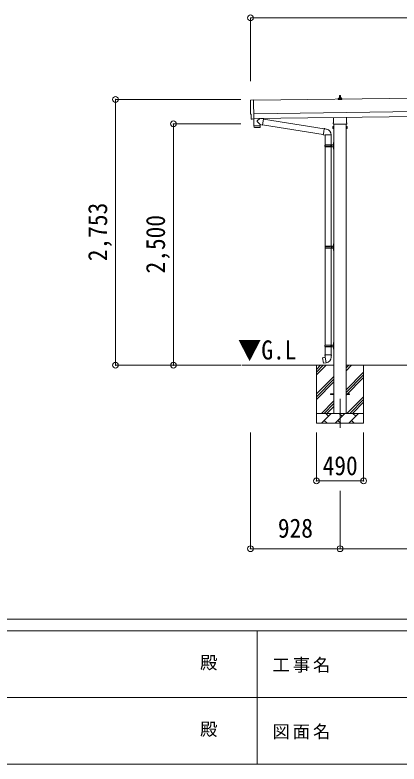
# Model space of a CAD drawing. Units: millimetres at full size, sheet at 1:60. Extents: x -16864 to 16864, y -11640 to 11640.
# Drawn here: x -3409 to 574, y -11640 to -3881 of the extents above; entities that cross this region are included whole.
import ezdxf
from ezdxf.enums import TextEntityAlignment as Align

# ---------------------------------------------------------------- set-up
doc = ezdxf.new("R2010")
doc.units = ezdxf.units.MM
doc.header["$LTSCALE"] = 60
doc.header["$PDMODE"] = 32
doc.header["$PDSIZE"] = 60
doc.linetypes.add('CHAIN1', pattern=[8, 5, -1, 1, -1])
for name, color, linetype, lineweight in [('0-1_Defpoints', 7, 'CHAIN1', 9), ('0-2_TEXT1', 4, 'Continuous', 9), ('0-3_SHAPE', 7, 'Continuous', 9), ('0-7_PARTS2', 7, 'Continuous', 9), ('0-8_TABLE1', 6, 'Continuous', 9), ('0-9_DIM1', 7, 'Continuous', 9), ('F-0', 7, 'Continuous', 9)]:
    doc.layers.add(name, color=color, linetype=linetype, lineweight=lineweight)
doc.styles.add('ＭＳ ゴシック', font='')
doc.styles.get('ＭＳ ゴシック').set_extended_font_data('MS Gothic')

msp = doc.modelspace()

# ---------------------------------------------------------------- linework, layer by layer
at = {"layer": '0-1_Defpoints'}
msp.add_line((-37.81, -7858.64), (-37.81, -8207.64), dxfattribs=at)
at = {"layer": '0-2_TEXT1'}
for p, q in [((4602.25, -4685.95), (-933.21, -4765.03)), ((-43.51, -4739.38), (-42.78, -4715.86)), ((-41.78, -4714.88), (-33.23, -4714.88)), ((-32.23, -4715.86), (-31.51, -4739.38)), ((-55.76, -4754.88), (-55.76, -4747.17)), ((-19.26, -4754.88), (-55.76, -4754.88)), ((-55.38, -4746.38), (-19.64, -4746.38)), ((-54.99, -4746.2), (-48.27, -4744.57)), ((-47.89, -4744.38), (-27.13, -4744.38)), ((-47.51, -4743.6), (-47.51, -4739.38)), ((-46.51, -4739.38), (-28.51, -4739.38)), ((-27.51, -4743.6), (-27.51, -4739.38)), ((-20.02, -4746.2), (-26.74, -4744.57)), ((-19.26, -4754.88), (-19.26, -4747.17)), ((-931.21, -4905.01), (4604.25, -4825.93)), ((-930.5, -4955.01), (4604.97, -4875.93)), ((-950.08, -4959.06), (-957, -4958.79)), ((-106.11, -4998.87), (-106.11, -4943.23)), ((30.49, -4941.28), (30.49, -4998.87)), ((-111.81, -5037.14), (-111.06, -5035.83)), ((-111.81, -5037.14), (-111.81, -5054.14)), ((-104.81, -5040.73), (-111.06, -5040.73)), ((-107.81, -5007.64), (-107.81, -5002.14)), ((30.12, -5011.14), (-105.75, -5011.14)), ((-100.31, -5011.14), (-100.31, -8008.64)), ((24.69, -8008.64), (24.69, -5011.14)), ((29.19, -5040.73), (35.43, -5040.73)), ((32.19, -5002.14), (32.19, -5007.64)), ((36.19, -5037.14), (35.43, -5035.83)), ((36.19, -5037.14), (36.19, -5054.14)), ((-111.81, -5054.14), (-111.06, -5055.46)), ((-104.81, -5050.55), (-111.06, -5050.55)), ((-104.81, -5055.46), (-111.06, -5055.46)), ((-102.31, -5054.84), (-104.81, -5054.84)), ((26.69, -5054.84), (29.19, -5054.84)), ((29.19, -5050.55), (35.43, -5050.55)), ((29.19, -5055.46), (35.43, -5055.46)), ((36.19, -5054.14), (35.43, -5055.46)), ((-137.81, -7804.14), (-100.31, -7804.14)), ((-137.81, -7813.14), (-137.81, -7804.14)), ((-137.81, -7804.14), (-100.31, -7804.14)), ((-137.81, -7813.14), (-137.81, -7804.14)), ((-137.81, -7813.14), (-100.31, -7813.14)), ((-137.81, -7813.14), (-100.31, -7813.14)), ((24.69, -7804.14), (62.19, -7804.14)), ((24.69, -7804.14), (62.19, -7804.14)), ((24.69, -7813.14), (62.19, -7813.14)), ((24.69, -7813.14), (62.19, -7813.14)), ((62.19, -7813.14), (62.19, -7804.14)), ((62.19, -7813.14), (62.19, -7804.14))]:
    msp.add_line(p, q, dxfattribs=at)
for points in [[(-964.83, -4762.04), (-933.29, -4759.94), (-930.46, -4957.77)], [(-959.88, -4955.84), (-960.55, -4908.82), (-961.15, -4908.83)], [(-949.34, -4958.77), (-948.68, -4958.13), (-930.44, -4958.78)], [(-104.81, -5055.46), (-104.81, -5035.83), (-111.06, -5035.83)], [(-104.81, -5054.84), (-104.81, -5036.44), (-102.31, -5036.44)], [(29.19, -5054.84), (29.19, -5036.44), (26.69, -5036.44)], [(29.19, -5055.46), (29.19, -5035.83), (35.43, -5035.83)]]:
    msp.add_lwpolyline(points, dxfattribs=at)
for points in [[(-102.31, -5056.14), (-102.31, -5035.14), (-100.31, -5035.14), (-100.31, -5056.14)], [(26.69, -5056.14), (26.69, -5035.14), (24.69, -5035.14), (24.69, -5056.14)]]:
    msp.add_lwpolyline(points, close=True, dxfattribs=at)
for centre, radius, start, end in [((-41.78, -4715.88), 1, 90, 178.60509), ((-33.23, -4715.88), 1, 1.39491, 90), ((-54.76, -4747.17), 1, 103.62699, 180), ((-48.51, -4743.6), 1, 283.62699, 0), ((-43.42, -4740.02), 4.13, 90, 171.17633), ((-46.51, -4740.38), 1, 90, 180), ((-34.17, -4739.38), 4.83, 133.60282, 180), ((-40.84, -4739.38), 4.83, 0, 46.39718), ((-31.59, -4740.02), 4.13, 8.82367, 90), ((-28.51, -4740.38), 1, 0, 90), ((-26.51, -4743.6), 1, 180, 256.37301), ((-20.26, -4747.17), 1, 0, 76.37301), ((-107.47, -5038.28), 4.34, 145.61575, 214.38425), ((-95.57, -5045.64), 16.24, 162.41205, 197.58795), ((-103.81, -5002.14), 4, 125.09963, 180), ((-103.81, -5007.64), 4, 180, 194.47751), ((-103.81, -5007.64), 4, 194.47751, 241.04498), ((28.19, -5007.64), 4, 298.95502, 345.52249), ((28.19, -5002.14), 4, 0, 54.90037), ((28.19, -5007.64), 4, 345.52249, 0), ((19.94, -5045.64), 16.24, 342.41205, 17.58795), ((31.84, -5038.28), 4.34, 325.61575, 34.38425), ((-107.47, -5053), 4.34, 145.61575, 214.38425), ((31.84, -5053), 4.34, 325.61575, 34.38425)]:
    msp.add_arc(centre, radius, start, end, dxfattribs=at)
for centre, major_axis, ratio, start_param, end_param in [((-964.63, -4765.03), (-3, -0.04), 0.99863, 4.7647489, 6.2979817), ((-5729, -4903.53), (4762.89, 68.04), 0.99863, 6.2686928, 6.2979817), ((-961.22, -4904.43), (-4.41, -0.06), 0.99863, 6.2686928, 7.8539816), ((-956.88, -4955.79), (-2.15, -2.1), 0.9974, 5.5252311, 7.0411395), ((-950.03, -4958.05), (-0.717, -0.7), 0.9974, 0.7579542, 1.5707963)]:
    msp.add_ellipse(centre, major_axis=major_axis, ratio=ratio, start_param=start_param, end_param=end_param, dxfattribs=at)
at = {"layer": '0-3_SHAPE'}
for p, q in [((-100.31, -7508.64), (-1054.26, -7508.64)), ((-282.81, -7508.64), (-282.81, -8108.64)), ((-282.81, -7552.12), (-239.33, -7508.64)), ((-282.81, -7580.41), (-211.05, -7508.64)), ((-282.81, -7608.69), (-182.76, -7508.64)), ((1899.69, -7508.64), (24.69, -7508.64)), ((24.69, -7537.47), (53.51, -7508.64)), ((24.69, -7565.75), (81.79, -7508.64)), ((207.19, -7508.64), (207.19, -8108.64)), ((24.69, -7763.74), (207.19, -7581.24)), ((-282.81, -7806.68), (-100.31, -7624.18)), ((-282.81, -7834.97), (-100.31, -7652.47)), ((-282.81, -7863.25), (-100.31, -7680.75)), ((24.69, -7792.02), (207.19, -7609.52)), ((24.69, -7820.31), (207.19, -7637.81)), ((34.34, -8008.64), (207.19, -7835.8)), ((-230.22, -8008.64), (-100.31, -7878.74)), ((-201.93, -8008.64), (-100.31, -7907.02)), ((62.63, -8008.64), (207.19, -7864.08)), ((90.91, -8008.64), (207.19, -7892.37)), ((-173.65, -8008.64), (-100.31, -7935.31)), ((-282.81, -8008.64), (207.19, -8008.64)), ((-229.24, -8108.64), (-129.24, -8008.64)), ((-157.79, -8037.2), (-186.34, -8008.64)), ((-87.81, -8108.64), (12.19, -8008.64)), ((-16.37, -8037.2), (-44.92, -8008.64)), ((53.61, -8108.64), (153.61, -8008.64)), ((125.05, -8037.2), (96.5, -8008.64)), ((207.19, -8108.64), (-282.81, -8108.64)), ((-200.68, -8080.09), (-172.13, -8108.64)), ((-59.26, -8080.09), (-30.71, -8108.64)), ((82.16, -8080.09), (110.71, -8108.64))]:
    msp.add_line(p, q, dxfattribs=at)
at = {"layer": '0-8_TABLE1'}
for p, q in [((-965.81, -3911), (-965.81, -4565.33)), ((10893.19, -3911), (-965.81, -3911)), ((-2365.81, -4755.35), (-1065.12, -4755.35)), ((-2365.81, -4755.35), (-2365.81, -7508.64)), ((-1765.81, -5008.64), (-1065.12, -5008.64)), ((-1765.81, -5008.64), (-1765.81, -7508.64)), ((-2365.81, -7508.64), (-1065.12, -7508.64)), ((-966.12, -9409.64), (-966.12, -8207.64)), ((-282.81, -8707.64), (-282.81, -8207.64)), ((207.19, -8707.64), (207.19, -8207.64)), ((-282.81, -8707.64), (207.19, -8707.64)), ((-37.81, -9409.64), (-37.81, -8809.64)), ((-37.81, -9409.64), (-966.12, -9409.64)), ((1962.19, -9409.64), (-37.81, -9409.64))]:
    msp.add_line(p, q, dxfattribs=at)
for p in [(-965.81, -3911), (-2365.81, -4755.35), (-1765.81, -5008.64), (-2365.81, -7508.64), (-1765.81, -7508.64), (-282.81, -8707.64), (207.19, -8707.64), (-966.12, -9409.64), (-37.81, -9409.64)]:
    msp.add_point(p, dxfattribs=at)
at = {"layer": '0-9_DIM1'}
for p, q in [((-930.46, -4957.77), (-930.44, -4958.77)), ((-869.05, -4954.13), (-896.7, -4976.64)), ((-831.43, -4958.14), (-857.27, -4953.96)), ((-831.43, -4958.14), (-841.6, -5021.02)), ((-831.73, -4959.96), (-201.38, -5060.32)), ((-929.81, -5031), (-929.4, -5044.05)), ((-925.33, -5029.94), (-925.3, -5030.94)), ((-866.01, -5017.07), (-896.88, -4983.97)), ((-870.33, -5029.15), (-870.34, -5030.15)), ((-866.01, -5017.07), (-841.6, -5021.02)), ((-866.01, -5017.07), (-865.83, -5029.09)), ((-841.3, -5019.19), (-211.8, -5119.42)), ((-868.82, -5046.13), (-926.35, -5046.96)), ((-212.12, -5121.24), (-206.59, -5089.87)), ((-201.06, -5058.51), (-206.59, -5089.87)), ((-201.06, -5058.51), (-199.91, -5056.52)), ((-199.91, -5056.52), (-196.35, -5057.15)), ((-196.35, -5057.15), (-195.94, -5059.5)), ((-181.42, -5062.32), (-179.74, -5063.95)), ((-179.74, -5063.95), (-177.62, -5064.4)), ((-212.12, -5121.24), (-211.72, -5123.49)), ((-212.12, -5121.24), (-206.97, -5122.05)), ((-211.72, -5123.49), (-208.16, -5124.12)), ((-208.16, -5124.12), (-206.97, -5122.05)), ((-206.97, -5122.05), (-192.36, -5124.37)), ((-192.36, -5124.37), (-190.16, -5123.38)), ((-129.86, -5123.78), (-191.04, -5123.78)), ((-190.31, -5123.78), (-190.31, -5227.78)), ((-130.31, -5123.78), (-130.31, -5227.78)), ((-193.31, -5229.78), (-142.98, -5229.78)), ((-193.31, -5243.78), (-142.98, -5243.78)), ((-192.31, -5227.78), (-106.31, -5227.78)), ((-192.31, -5227.78), (-192.31, -5229.78)), ((-192.31, -5245.78), (-192.31, -5243.78)), ((-192.31, -5245.78), (-106.31, -5245.78)), ((-190.31, -5227.56), (-190.31, -6277.14)), ((-133.31, -5227.78), (-133.31, -5232.28)), ((-133.31, -5232.28), (-131.31, -5232.28)), ((-133.31, -5245.78), (-133.31, -5241.28)), ((-133.31, -5241.28), (-131.31, -5241.28)), ((-131.31, -5232.28), (-131.31, -5236.78)), ((-131.31, -5241.28), (-131.31, -5236.78)), ((-130.31, -5227.56), (-130.31, -6277.14)), ((-125.31, -5227.78), (-125.31, -5236.78)), ((-125.31, -5232.28), (-122.31, -5232.28)), ((-125.31, -5245.78), (-125.31, -5236.78)), ((-125.31, -5241.28), (-122.31, -5241.28)), ((-122.31, -5232.28), (-122.31, -5236.78)), ((-122.31, -5241.28), (-122.31, -5236.78)), ((-106.62, -5210.63), (-104.57, -5211.63)), ((-106.62, -5258.63), (-104.57, -5259.63)), ((-105.35, -5208.63), (-104.71, -5208.63)), ((-105.35, -5208.63), (-105.35, -5216.93)), ((-105.35, -5216.93), (-104.71, -5216.93)), ((-105.35, -5256.63), (-104.71, -5256.63)), ((-105.35, -5256.63), (-105.35, -5264.93)), ((-105.35, -5264.93), (-104.71, -5264.93)), ((-104.71, -5208.63), (-104.71, -5216.93)), ((-104.71, -5208.63), (-104.31, -5209.03)), ((-104.71, -5216.93), (-104.31, -5216.53)), ((-104.71, -5256.63), (-104.71, -5264.93)), ((-104.71, -5256.63), (-104.31, -5257.03)), ((-104.71, -5264.93), (-104.31, -5264.53)), ((-104.57, -5211.63), (-103.96, -5212.78)), ((-104.57, -5259.63), (-103.96, -5260.78)), ((-104.31, -5204.78), (-101.31, -5203.28)), ((-104.31, -5204.78), (-104.31, -5236.78)), ((-104.31, -5209.03), (-104.31, -5216.53)), ((-104.31, -5268.78), (-104.31, -5236.78)), ((-104.31, -5257.03), (-104.31, -5264.53)), ((-104.31, -5268.78), (-101.31, -5270.28)), ((-101.31, -5203.28), (-101.31, -5236.78)), ((-101.31, -5203.28), (-100.31, -5203.28)), ((-101.31, -5270.28), (-101.31, -5236.78)), ((-101.31, -5270.28), (-100.31, -5270.28)), ((-100.31, -5203.28), (-100.31, -5236.78)), ((-100.31, -5270.28), (-100.31, -5236.78)), ((-190.81, -6279.14), (-140.48, -6279.14)), ((-189.81, -6277.14), (-189.81, -6279.14)), ((-189.81, -6277.14), (-106.31, -6277.14)), ((-130.81, -6277.14), (-130.81, -6281.64)), ((-130.81, -6281.64), (-128.81, -6281.64)), ((-128.81, -6281.64), (-128.81, -6286.14)), ((-122.81, -6277.14), (-122.81, -6286.14)), ((-122.81, -6281.64), (-119.81, -6281.64)), ((-119.81, -6281.64), (-119.81, -6286.14)), ((-106.62, -6259.99), (-104.57, -6260.99)), ((-105.35, -6257.99), (-104.71, -6257.99)), ((-105.35, -6257.99), (-105.35, -6266.29)), ((-105.35, -6266.29), (-104.71, -6266.29)), ((-104.71, -6257.99), (-104.71, -6266.29)), ((-104.71, -6257.99), (-104.31, -6258.39)), ((-104.71, -6266.29), (-104.31, -6265.89)), ((-104.57, -6260.99), (-103.96, -6262.14)), ((-104.31, -6254.14), (-101.31, -6252.64)), ((-104.31, -6254.14), (-104.31, -6286.14)), ((-104.31, -6258.39), (-104.31, -6265.89)), ((-101.31, -6252.64), (-101.31, -6286.14)), ((-101.31, -6252.64), (-100.31, -6252.64)), ((-100.31, -6252.64), (-100.31, -6286.14)), ((-190.81, -6293.14), (-140.48, -6293.14)), ((-190.31, -6295.13), (-190.31, -7299.64)), ((-189.81, -6295.14), (-189.81, -6293.14)), ((-189.81, -6295.14), (-106.31, -6295.14)), ((-130.81, -6295.14), (-130.81, -6290.64)), ((-130.81, -6290.64), (-128.81, -6290.64)), ((-130.31, -6295.13), (-130.31, -7299.64)), ((-128.81, -6290.64), (-128.81, -6286.14)), ((-122.81, -6295.14), (-122.81, -6286.14)), ((-122.81, -6290.64), (-119.81, -6290.64)), ((-119.81, -6290.64), (-119.81, -6286.14)), ((-106.62, -6307.99), (-104.57, -6308.99)), ((-105.35, -6305.99), (-104.71, -6305.99)), ((-105.35, -6305.99), (-105.35, -6314.29)), ((-105.35, -6314.29), (-104.71, -6314.29)), ((-104.71, -6305.99), (-104.71, -6314.29)), ((-104.71, -6305.99), (-104.31, -6306.39)), ((-104.71, -6314.29), (-104.31, -6313.89)), ((-104.57, -6308.99), (-103.96, -6310.14)), ((-104.31, -6318.14), (-104.31, -6286.14)), ((-104.31, -6306.39), (-104.31, -6313.89)), ((-104.31, -6318.14), (-101.31, -6319.64)), ((-101.31, -6319.64), (-101.31, -6286.14)), ((-101.31, -6319.64), (-100.31, -6319.64)), ((-100.31, -6319.64), (-100.31, -6286.14)), ((-106.62, -7282.49), (-104.57, -7283.49)), ((-105.35, -7280.49), (-104.71, -7280.49)), ((-105.35, -7280.49), (-105.35, -7288.79)), ((-105.35, -7288.79), (-104.71, -7288.79)), ((-104.71, -7280.49), (-104.71, -7288.79)), ((-104.71, -7280.49), (-104.31, -7280.89)), ((-104.71, -7288.79), (-104.31, -7288.39)), ((-104.57, -7283.49), (-103.96, -7284.64)), ((-104.31, -7276.64), (-101.31, -7275.14)), ((-104.31, -7276.64), (-104.31, -7308.64)), ((-104.31, -7280.89), (-104.31, -7288.39)), ((-101.31, -7275.14), (-101.31, -7308.64)), ((-101.31, -7275.14), (-100.31, -7275.14)), ((-100.31, -7275.14), (-100.31, -7308.64)), ((-193.31, -7301.64), (-142.98, -7301.64)), ((-193.31, -7315.64), (-142.98, -7315.64)), ((-192.31, -7299.64), (-106.31, -7299.64)), ((-192.31, -7299.64), (-192.31, -7301.64)), ((-192.31, -7317.64), (-192.31, -7315.64)), ((-192.31, -7317.64), (-106.31, -7317.64)), ((-190.31, -7317.64), (-190.31, -7402.57)), ((-133.31, -7299.64), (-133.31, -7304.14)), ((-133.31, -7304.14), (-131.31, -7304.14)), ((-133.31, -7317.64), (-133.31, -7313.14)), ((-133.31, -7313.14), (-131.31, -7313.14)), ((-131.31, -7304.14), (-131.31, -7308.64)), ((-131.31, -7313.14), (-131.31, -7308.64)), ((-130.31, -7317.64), (-130.31, -7402.57)), ((-125.31, -7299.64), (-125.31, -7308.64)), ((-125.31, -7304.14), (-122.31, -7304.14)), ((-125.31, -7317.64), (-125.31, -7308.64)), ((-125.31, -7313.14), (-122.31, -7313.14)), ((-122.31, -7304.14), (-122.31, -7308.64)), ((-122.31, -7313.14), (-122.31, -7308.64)), ((-106.62, -7330.49), (-104.57, -7331.49)), ((-105.35, -7328.49), (-104.71, -7328.49)), ((-105.35, -7328.49), (-105.35, -7336.79)), ((-105.35, -7336.79), (-104.71, -7336.79)), ((-104.71, -7328.49), (-104.71, -7336.79)), ((-104.71, -7328.49), (-104.31, -7328.89)), ((-104.71, -7336.79), (-104.31, -7336.39)), ((-104.57, -7331.49), (-103.96, -7332.64)), ((-104.31, -7340.64), (-104.31, -7308.64)), ((-104.31, -7328.89), (-104.31, -7336.39)), ((-104.31, -7340.64), (-101.31, -7342.14)), ((-101.31, -7342.14), (-101.31, -7308.64)), ((-101.31, -7342.14), (-100.31, -7342.14)), ((-100.31, -7342.14), (-100.31, -7308.64)), ((-218.77, -7431.02), (-219.58, -7432.19)), ((-219.58, -7432.19), (-209.96, -7486.75)), ((-190.91, -7425.77), (-218.77, -7431.02)), ((-206.03, -7428.42), (-206.24, -7428.66)), ((-192.16, -7402.57), (-194.31, -7403.35)), ((-194.31, -7403.35), (-194.31, -7406.97)), ((-194.31, -7406.97), (-192.07, -7407.78)), ((-192.16, -7402.57), (-160.31, -7402.57)), ((-192.16, -7402.57), (-192.07, -7407.78)), ((-192.07, -7407.78), (-191.82, -7422.57)), ((-191.82, -7422.57), (-190.46, -7424.57)), ((-180.55, -7483.07), (-190.69, -7425.59)), ((-190.66, -7424.77), (-190.66, -7425.48)), ((-190.46, -7424.57), (-190.5, -7424.57)), ((-128.46, -7402.57), (-160.31, -7402.57)), ((-130.13, -7424.51), (-130.2, -7426.67)), ((-128.81, -7422.57), (-130.13, -7424.51)), ((-126.31, -7406.97), (-128.56, -7407.78)), ((-128.46, -7402.57), (-126.31, -7403.35)), ((-126.31, -7403.35), (-126.31, -7406.97)), ((-195.94, -7485.66), (-196.22, -7485.5)), ((-180.25, -7483.83), (-180.49, -7483.17))]:
    msp.add_line(p, q, dxfattribs=at)
for points in [[(-930.85, -4958.76), (-929.83, -5030), (-865.83, -5029.09)], [(-865.86, -5043.14), (-865.82, -5030.09), (-929.81, -5031)], [(-201.06, -5058.51), (-195.94, -5059.5), (-181.42, -5062.32)], [(-106.62, -5214.93), (-104.57, -5213.93), (-103.96, -5212.78)], [(-106.62, -5262.93), (-104.57, -5261.93), (-103.96, -5260.78)], [(-106.62, -6264.29), (-104.57, -6263.29), (-103.96, -6262.14)], [(-106.62, -6312.29), (-104.57, -6311.29), (-103.96, -6310.14)], [(-106.62, -7286.79), (-104.57, -7285.79), (-103.96, -7284.64)], [(-106.62, -7334.79), (-104.57, -7333.79), (-103.96, -7332.64)], [(-203.79, -7428.2), (-204.07, -7428.05), (-206.03, -7428.42)], [(-128.46, -7402.57), (-128.56, -7407.78), (-128.81, -7422.57)], [(-180.82, -7482.97), (-208.8, -7487.57), (-209.96, -7486.75)], [(-193.75, -7485.1), (-193.97, -7485.34), (-195.94, -7485.66)]]:
    msp.add_lwpolyline(points, dxfattribs=at)
for centre, radius, start, end in [((-893.39, -4980.38), 5, 131.47396, 225.79244), ((-868.86, -5043.13), 3, 270.81845, 359.81845), ((-926.4, -5043.96), 3, 181.81845, 270.86677), ((-190.16, -5123.38), 60.3, 359.62495, 78), ((-144.56, -5236.78), 49.25, 171.82876, 180.00002), ((-144.56, -5236.78), 49.25, 180.00002, 188.17127), ((-142.98, -5227.78), 2, 270, 359.99998), ((-142.98, -5245.78), 2, 0.00005, 90.00004), ((-101.02, -5212.78), 6, 136.21765, 223.78235), ((-101.02, -5260.78), 6, 136.21765, 223.78235), ((-106.31, -5225.78), 2, 270, 359.99998), ((-106.31, -5247.78), 2, 0.00005, 90.00004), ((-142.06, -6286.14), 49.25, 171.82876, 180.00002), ((-140.48, -6277.14), 2, 270, 359.99998), ((-101.02, -6262.14), 6, 136.21765, 223.78235), ((-106.31, -6275.14), 2, 270, 359.99998), ((-142.06, -6286.14), 49.25, 180.00002, 188.17127), ((-140.48, -6295.14), 2, 0.00005, 90.00004), ((-101.02, -6310.14), 6, 136.21765, 223.78235), ((-106.31, -6297.14), 2, 0.00005, 90.00004), ((-101.02, -7284.64), 6, 136.21765, 223.78235), ((-144.56, -7308.64), 49.25, 171.82876, 180.00002), ((-144.56, -7308.64), 49.25, 180.00002, 188.17127), ((-142.98, -7299.64), 2, 270, 359.99998), ((-142.98, -7317.64), 2, 0.00005, 90.00004), ((-101.02, -7332.64), 6, 136.21765, 223.78235), ((-106.31, -7297.64), 2, 270, 359.99998), ((-106.31, -7319.64), 2, 0.00005, 90.00004), ((-190.96, -7425.48), 0.3, 280.66842, 0), ((-190.46, -7424.77), 0.2, 100, 180), ((-190.46, -7424.57), 60.3, 279.96938, 358), ((-180.77, -7483.27), 0.3, 20, 99.33158), ((-180.06, -7483.76), 0.2, 200, 279.96938)]:
    msp.add_arc(centre, radius, start, end, dxfattribs=at)
at = {"layer": 'F-0', "color": 5, "lineweight": 5}
for p, q in [((-16864.12, -10140), (16015.88, -10140)), ((-16864.12, -10260), (10682.37, -10260)), ((-897.63, -10260), (-897.63, -11640)), ((-6897.63, -10950), (5402.37, -10950)), ((-16864.12, -11640), (16015.88, -11640))]:
    msp.add_line(p, q, dxfattribs=at)

# ---------------------------------------------------------------- texts
at = {"layer": '0-7_PARTS2', "style": 'ＭＳ ゴシック', "width": 0.9}
msp.add_text('▼G.L', height=197.9, dxfattribs=at).set_placement((-1096.98, -7508.92), align=Align.BOTTOM_LEFT)
at = {"layer": '0-8_TABLE1', "color": 7, "style": 'ＭＳ ゴシック', "width": 0.9}
for s, p in [('2,753', (-2393.31, -6432)), ('2,500', (-1793.31, -6558.64))]:
    msp.add_text(s, height=197.9, rotation=90, dxfattribs=at).set_placement(p, align=Align.BOTTOM_LEFT)
for s, p in [('490', (-217.81, -8707.64)), ('928', (-681.97, -9354.64))]:
    msp.add_text(s, height=197.9, dxfattribs=at).set_placement(p, align=Align.BOTTOM_LEFT)
at = {"layer": 'F-0', "style": 'ＭＳ ゴシック'}
for p in [(-1489.06, -10695), (-1489.06, -11385)]:
    msp.add_text('殿', height=132, dxfattribs=at).set_placement(p, align=Align.BOTTOM_LEFT)
at = {"layer": 'F-0', "char_height": 132, "attachment_point": 7, "style": 'ＭＳ ゴシック'}
for s, insert in [('\\T1.17;工事名', (-739.42, -10695)), ('\\T1.17;図面名', (-739.42, -11385))]:
    msp.add_mtext(s, dxfattribs=dict(at, insert=insert))

doc.saveas('drawing.dxf')
